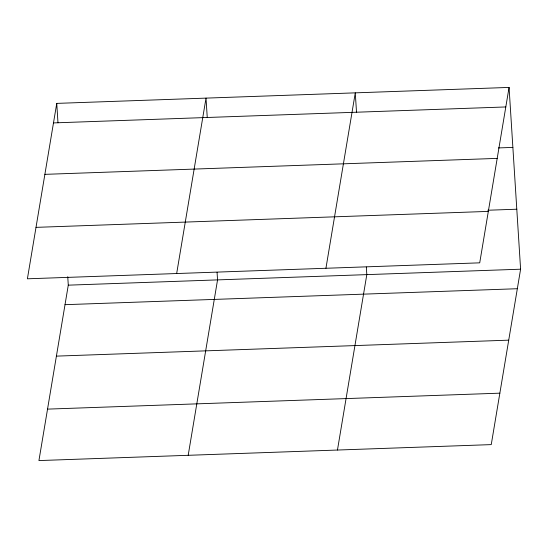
<?xml version="1.0" encoding="UTF-8"?>
<svg xmlns="http://www.w3.org/2000/svg" width="548" height="548" viewBox="0 0 548 548"><rect width="100%" height="100%" fill="white"/><g stroke="black" fill="none" stroke-linecap="round" stroke-linejoin="round"><path stroke-width="0.82" d="M56.752 103.387L27.4 278.802L479.719 262.841L509.071 87.427L56.752 103.387L57.985 122.821M67.747 276.713L68.281 285.159L38.929 460.573L491.248 444.613L520.6 269.198L509.071 87.427M176.668 273.534L206.021 98.119L207.254 117.553M188.19 455.306L217.549 279.891L217.063 272.288M325.93 268.267L355.282 92.852L356.515 112.285M337.458 450.038L366.811 274.623L366.331 267.02M53.485 122.91L505.804 106.949M498.351 147.926L512.873 147.412M44.881 174.353L497.194 158.393M487.747 210.24L516.798 209.213M36.01 227.358L488.33 211.398M68.281 285.159L520.6 269.198M65.013 304.681L517.333 288.721M56.403 356.125L508.722 340.164M47.539 409.123L499.858 393.169"/></g></svg>
